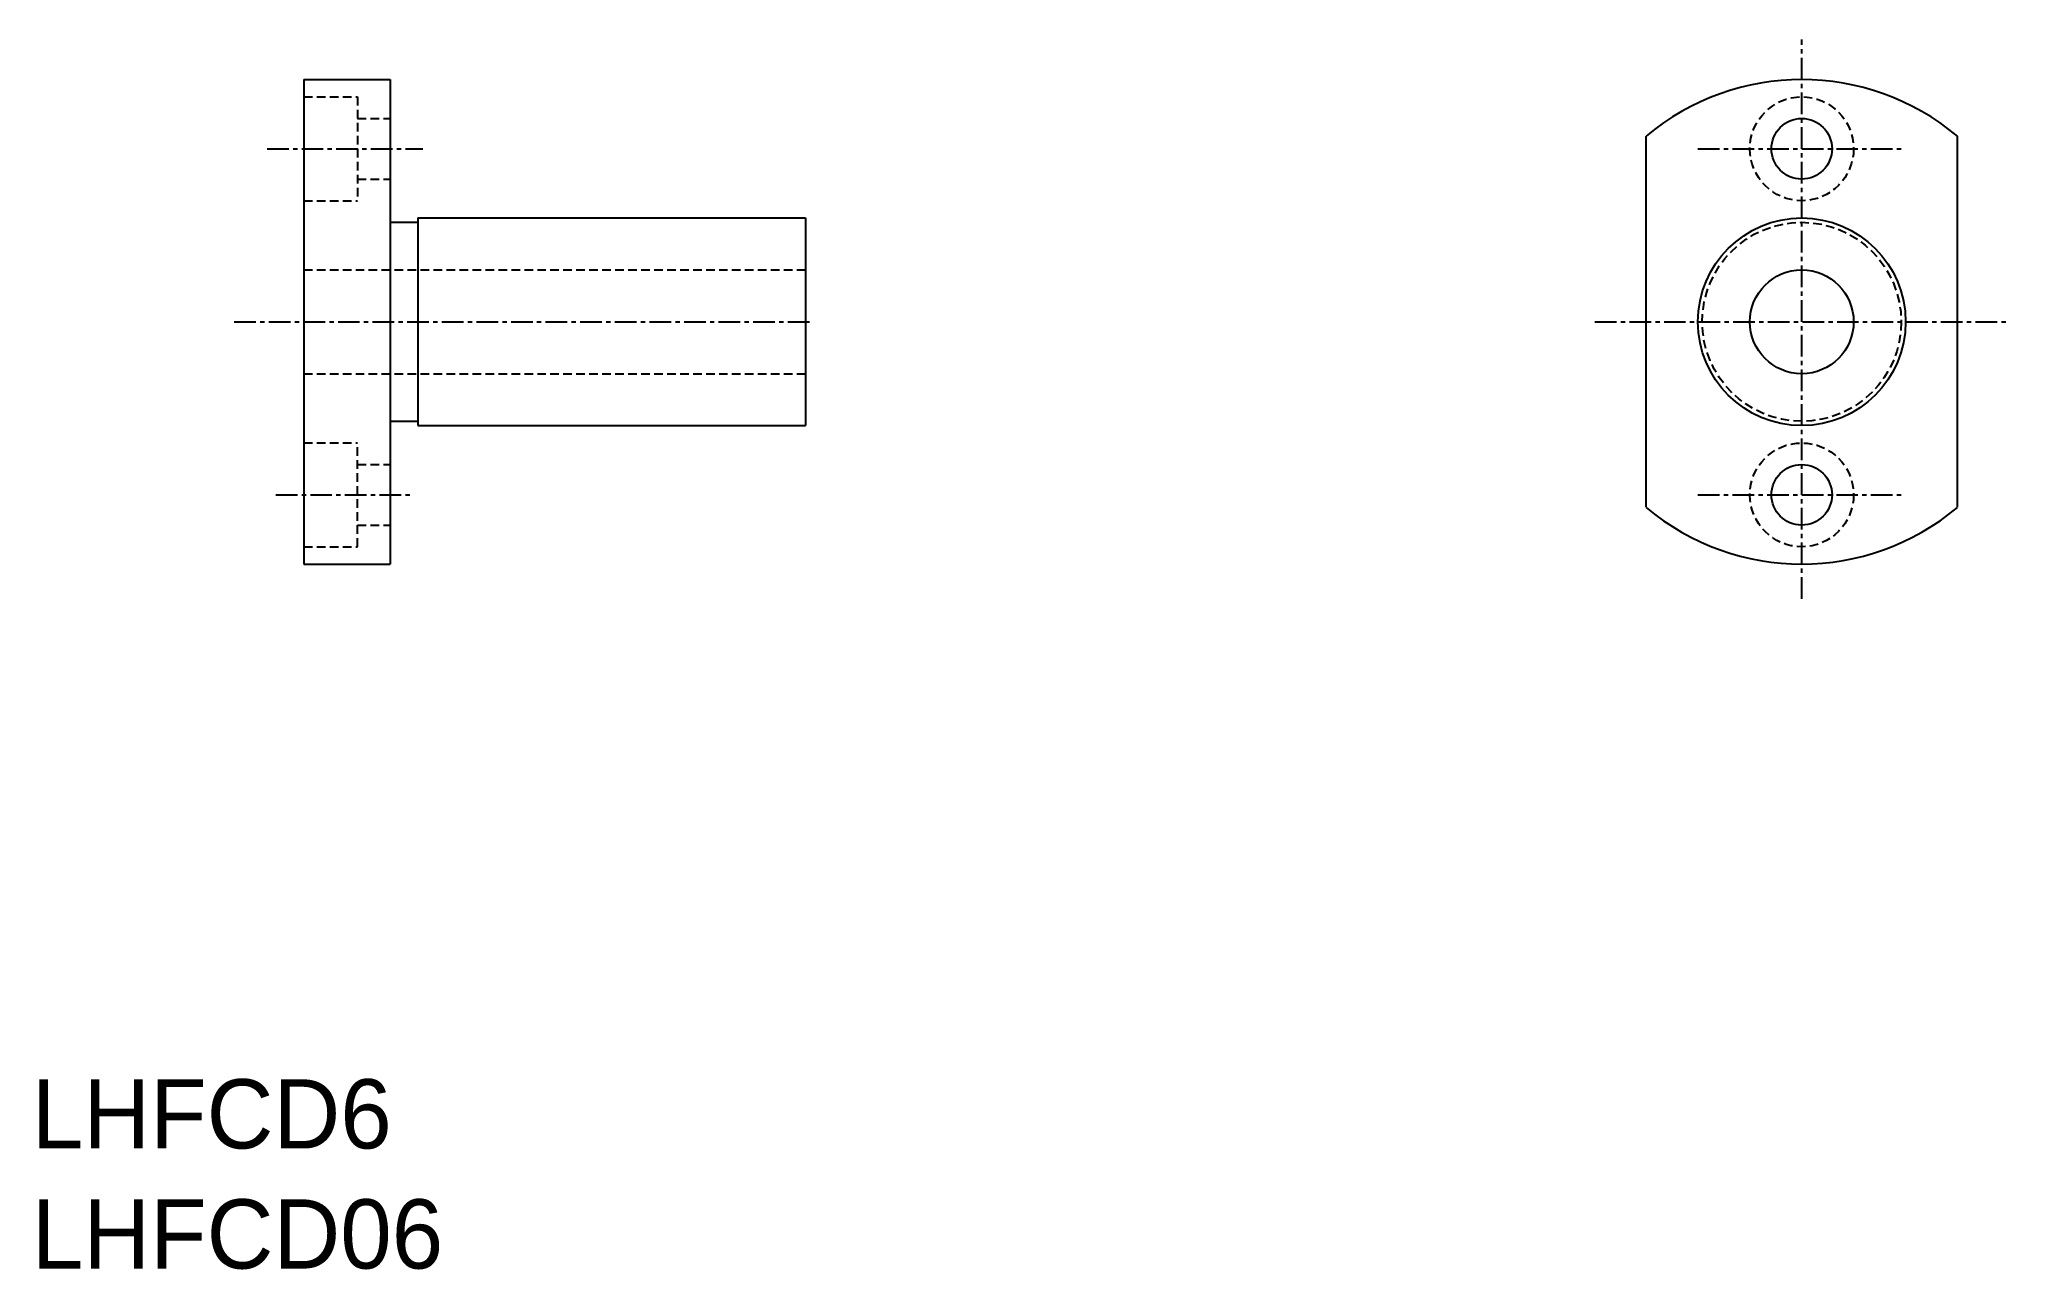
# Model space of a CAD drawing. Extents: x 287 to 401, y 136 to 207.
import ezdxf

# ---------------------------------------------------------------- set-up
doc = ezdxf.new("R2010")
doc.units = 0
doc.linetypes.add('CENTER', pattern=[2, 1.25, -0.25, 0.25, -0.25])
doc.linetypes.add('DASHED', pattern=[0.75, 0.5, -0.25])
doc.layers.get('0').update_dxf_attribs({"linetype": 'CONTINUOUS'})
doc.layers.add('CENTER', color=1, linetype='CENTER')

msp = doc.modelspace()

# ---------------------------------------------------------------- linework, layer by layer
at = {"color": 7, "linetype": 'CONTINUOUS'}
for p, q in [((302.45, 204.31), (302.45, 176.31)), ((302.45, 204.31), (307.45, 204.31)), ((307.45, 204.31), (307.45, 176.31)), ((380.03, 179.59), (380.03, 201.04)), ((398.03, 179.59), (398.03, 201.04)), ((307.45, 196.06), (309.05, 196.06)), ((309.05, 196.31), (309.05, 184.31)), ((309.05, 196.31), (331.45, 196.31)), ((331.45, 196.31), (331.45, 184.31)), ((307.45, 184.56), (309.05, 184.56)), ((309.05, 184.31), (331.45, 184.31)), ((302.45, 176.31), (307.45, 176.31))]:
    msp.add_line(p, q, dxfattribs=at)
at = {"color": 3, "linetype": 'DASHED'}
for p, q in [((302.45, 203.31), (305.55, 203.31)), ((305.55, 203.31), (305.55, 197.31)), ((305.55, 202.06), (307.45, 202.06)), ((305.55, 198.56), (307.45, 198.56)), ((302.45, 197.31), (305.55, 197.31)), ((302.45, 193.31), (331.45, 193.31)), ((302.45, 187.31), (331.45, 187.31)), ((302.45, 183.31), (305.55, 183.31)), ((305.55, 177.31), (305.55, 183.31)), ((305.55, 182.06), (307.45, 182.06)), ((305.55, 178.56), (307.45, 178.56)), ((302.45, 177.31), (305.55, 177.31))]:
    msp.add_line(p, q, dxfattribs=at)
for centre, radius in [((389.03, 200.31), 3), ((389.03, 190.31), 5.75), ((389.03, 180.31), 3)]:
    msp.add_circle(centre, radius, dxfattribs=at)
at = {"color": 7, "linetype": 'CONTINUOUS'}
for centre, radius in [((389.03, 200.31), 1.75), ((389.03, 190.31), 6), ((389.03, 190.31), 3), ((389.03, 180.31), 1.75)]:
    msp.add_circle(centre, radius, dxfattribs=at)
for start, end in [(49.9948, 130.0052), (229.9948, 310.0052)]:
    msp.add_arc((389.03, 190.31), 14, start, end, dxfattribs=at)
at = {"layer": 'CENTER', "color": 1, "linetype": 'CENTER'}
for p, q in [((389.03, 174.31), (389.03, 206.63)), ((300.33, 200.31), (309.33, 200.31)), ((383.03, 200.31), (395.03, 200.31)), ((298.43, 190.31), (331.83, 190.31)), ((377.07, 190.31), (400.99, 190.31)), ((300.83, 180.31), (308.83, 180.31)), ((383.03, 180.31), (395.03, 180.31))]:
    msp.add_line(p, q, dxfattribs=at)

# ---------------------------------------------------------------- texts
at = {"color": 7, "linetype": 'CONTINUOUS'}
for s, p in [('LHFCD6', (286.73, 142.54)), ('LHFCD06', (286.73, 135.6))]:
    msp.add_text(s, height=4, dxfattribs=at).set_placement(p)

doc.saveas('drawing.dxf')
